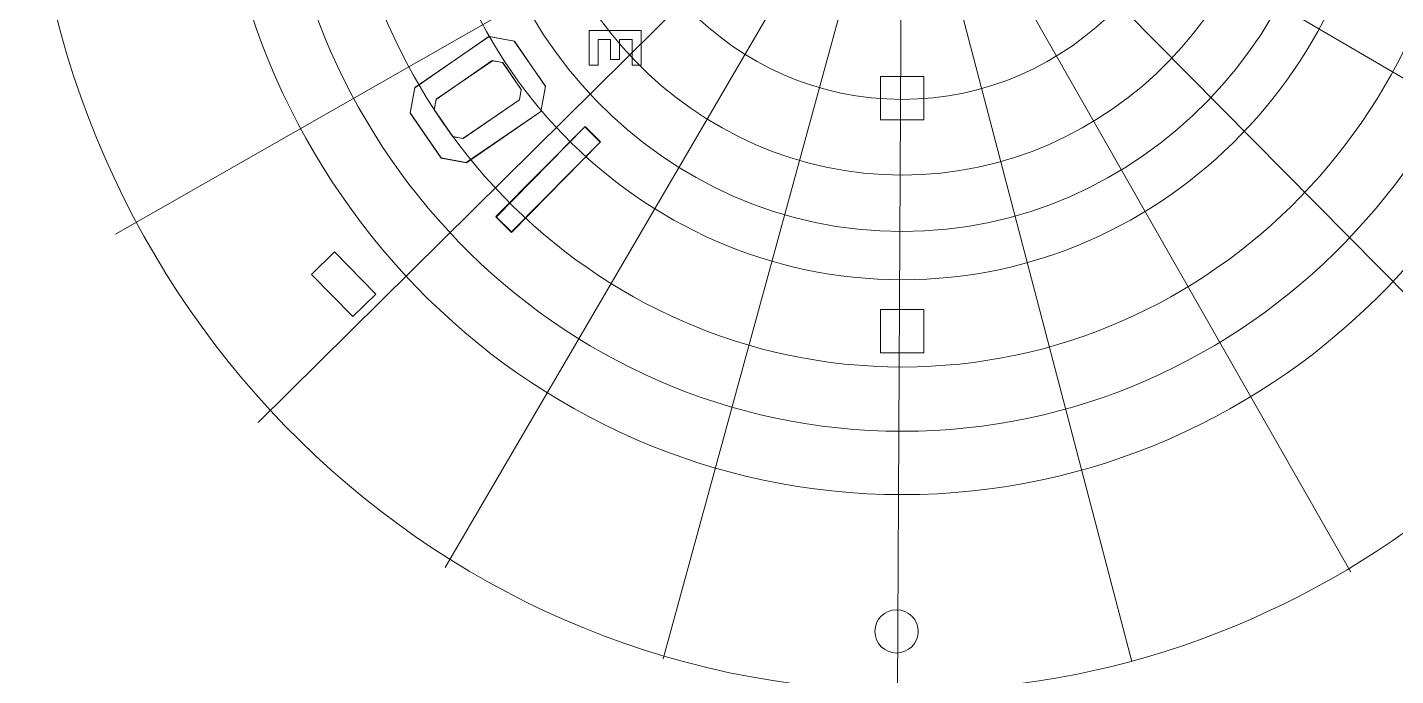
# Model space of a CAD drawing. Header units: millimetres. Extents: x -150 to 147, y -95 to 100.
# Drawn here: x -146 to -51.1, y -26.3 to 18.7 of the extents above; entities that cross this region are included whole.
import ezdxf

# ---------------------------------------------------------------- set-up
doc = ezdxf.new("R2010")
doc.units = ezdxf.units.MM
doc.header["$MEASUREMENT"] = 0
for name, color, linetype in [('cut', 7, 'Continuous'), ('cut light', 7, 'Continuous'), ('engrave', 7, 'Continuous')]:
    doc.layers.add(name, color=color, linetype=linetype)

msp = doc.modelspace()

# ---------------------------------------------------------------- linework, layer by layer
at = {"layer": 'cut', "lineweight": 0}
for major_axis, ratio in [((0, 44.8255), 0.9704298), ((0, 30.9619), 0.9689328)]:
    msp.add_ellipse((-85.3498, 35.5221), major_axis=major_axis, ratio=ratio, dxfattribs=at)
for points, knots in [([(-85.0188, 98.3721), (-56.4983, 98.3721), (-32.5493, 78.2244), (-25.8546, 50.9966), (-25.8546, 50.9966), (-25.8546, 50.9966), (-25.8546, 51.0068), (-25.8546, 51.0068), (-25.8546, 51.0068), (-25.8546, 51.0068), (-21.6503, 48.5068), (-21.6503, 48.5068), (-21.6503, 48.5068), (-21.6503, 48.5068), (-21.6503, 22.4442), (-21.6503, 22.4442), (-21.6503, 22.4442), (-21.6503, 22.4442), (-25.8776, 19.9442), (-25.8776, 19.9442), (-25.8776, 19.9442), (-25.8776, 19.9442), (-25.8776, 19.9502), (-25.8776, 19.9502), (-25.8776, 19.9502), (-32.6051, -7.2285), (-56.532, -27.3281), (-85.0188, -27.3281), (-85.0188, -27.3281), (-118.7251, -27.3281), (-146.0494, 0.8109), (-146.0494, 35.5219), (-146.0494, 35.5219), (-146.0494, 70.2331), (-118.7251, 98.3721), (-85.0188, 98.3721)], [0, 0, 0, 0, 0.1, 0.1, 0.1, 0.1, 0.2, 0.2, 0.2, 0.2, 0.3, 0.3, 0.3, 0.3, 0.4, 0.4, 0.4, 0.4, 0.5, 0.5, 0.5, 0.5, 0.6, 0.6, 0.6, 0.6, 0.7, 0.7, 0.7, 0.7, 0.8, 0.8, 0.8, 0.8, 1, 1, 1, 1]), ([(-86.8497, 12.3102), (-86.8497, 12.3102), (-83.8497, 12.3102), (-83.8497, 12.3102), (-83.8497, 12.3102), (-83.8497, 12.3102), (-83.8497, 15.3102), (-83.8497, 15.3102), (-83.8497, 15.3102), (-83.8497, 15.3102), (-86.8497, 15.3102), (-86.8497, 15.3102), (-86.8497, 15.3102), (-86.8497, 15.3102), (-86.8497, 12.3102), (-86.8497, 12.3102)], [0, 0, 0, 0, 0.2, 0.2, 0.2, 0.2, 0.4, 0.4, 0.4, 0.4, 0.6, 0.6, 0.6, 0.6, 1, 1, 1, 1]), ([(-86.8497, -3.8594), (-86.8497, -3.8594), (-83.8497, -3.8594), (-83.8497, -3.8594), (-83.8497, -3.8594), (-83.8497, -3.8594), (-83.8497, -0.8594), (-83.8497, -0.8594), (-83.8497, -0.8594), (-83.8497, -0.8594), (-86.8497, -0.8594), (-86.8497, -0.8594), (-86.8497, -0.8594), (-86.8497, -0.8594), (-86.8497, -3.8594), (-86.8497, -3.8594)], [0, 0, 0, 0, 0.2, 0.2, 0.2, 0.2, 0.4, 0.4, 0.4, 0.4, 0.6, 0.6, 0.6, 0.6, 1, 1, 1, 1])]:
    msp.add_open_spline(points, degree=3, knots=knots, dxfattribs=at)
at = {"layer": 'cut light', "color": 5, "lineweight": 0}
for points, knots in [([(-85.3498, -13.6948), (-59.0127, -13.6948), (-37.6621, 8.3403), (-37.6621, 35.522), (-37.6621, 35.522), (-37.6621, 62.7038), (-59.0127, 84.7388), (-85.3498, 84.7388), (-85.3498, 84.7388), (-111.687, 84.7388), (-133.0375, 62.7038), (-133.0375, 35.522), (-133.0375, 35.522), (-133.0375, 8.3403), (-111.687, -13.6948), (-85.3498, -13.6948)], [0, 0, 0, 0, 0.2, 0.2, 0.2, 0.2, 0.4, 0.4, 0.4, 0.4, 0.6, 0.6, 0.6, 0.6, 1, 1, 1, 1]), ([(-85.3498, -4.8429), (-63.7495, -4.8429), (-46.239, 13.2291), (-46.239, 35.522), (-46.239, 35.522), (-46.239, 57.815), (-63.7495, 75.8869), (-85.3498, 75.8869), (-85.3498, 75.8869), (-106.9501, 75.8869), (-124.4606, 57.815), (-124.4606, 35.522), (-124.4606, 35.522), (-124.4606, 13.2291), (-106.9501, -4.8429), (-85.3498, -4.8429)], [0, 0, 0, 0, 0.2, 0.2, 0.2, 0.2, 0.4, 0.4, 0.4, 0.4, 0.6, 0.6, 0.6, 0.6, 1, 1, 1, 1]), ([(-85.3498, 1.2118), (-66.9895, 1.2118), (-52.1056, 16.573), (-52.1056, 35.522), (-52.1056, 35.522), (-52.1056, 54.471), (-66.9895, 69.8322), (-85.3498, 69.8322), (-85.3498, 69.8322), (-103.7101, 69.8322), (-118.594, 54.471), (-118.594, 35.522), (-118.594, 35.522), (-118.594, 16.573), (-103.7101, 1.2118), (-85.3498, 1.2118)], [0, 0, 0, 0, 0.2, 0.2, 0.2, 0.2, 0.4, 0.4, 0.4, 0.4, 0.6, 0.6, 0.6, 0.6, 1, 1, 1, 1]), ([(-85.3498, 8.4776), (-70.8776, 8.4776), (-59.1456, 20.5857), (-59.1456, 35.522), (-59.1456, 35.522), (-59.1456, 50.4583), (-70.8776, 62.5664), (-85.3498, 62.5664), (-85.3498, 62.5664), (-99.822, 62.5664), (-111.554, 50.4583), (-111.554, 35.522), (-111.554, 35.522), (-111.554, 20.5857), (-99.822, 8.4776), (-85.3498, 8.4776)], [0, 0, 0, 0, 0.2, 0.2, 0.2, 0.2, 0.4, 0.4, 0.4, 0.4, 0.6, 0.6, 0.6, 0.6, 1, 1, 1, 1]), ([(-85.3498, 13.725), (-73.6856, 13.725), (-64.2299, 23.4839), (-64.2299, 35.522), (-64.2299, 35.522), (-64.2299, 47.5602), (-73.6856, 57.319), (-85.3498, 57.319), (-85.3498, 57.319), (-97.0139, 57.319), (-106.4696, 47.5602), (-106.4696, 35.522), (-106.4696, 35.522), (-106.4696, 23.4839), (-97.0139, 13.725), (-85.3498, 13.725)], [0, 0, 0, 0, 0.2, 0.2, 0.2, 0.2, 0.4, 0.4, 0.4, 0.4, 0.6, 0.6, 0.6, 0.6, 1, 1, 1, 1]), ([(-119.1678, 14.5483), (-119.1678, 14.5483), (-119.4944, 12.7987), (-119.4944, 12.7987), (-119.4944, 12.7987), (-119.4944, 12.7987), (-117.3469, 9.6635), (-117.3469, 9.6635), (-117.3469, 9.6635), (-117.3469, 9.6635), (-115.5973, 9.337), (-115.5973, 9.337), (-115.5973, 9.337), (-115.5973, 9.337), (-110.428, 12.8776), (-110.428, 12.8776), (-110.428, 12.8776), (-110.428, 12.8776), (-110.1015, 14.6272), (-110.1015, 14.6272), (-110.1015, 14.6272), (-110.1015, 14.6272), (-112.2489, 17.7624), (-112.2489, 17.7624), (-112.2489, 17.7624), (-112.2489, 17.7624), (-113.9985, 18.089), (-113.9985, 18.089), (-113.9985, 18.089), (-113.9985, 18.089), (-119.1678, 14.5483), (-119.1678, 14.5483)], [0, 0, 0, 0, 0.1111111, 0.1111111, 0.1111111, 0.1111111, 0.2222222, 0.2222222, 0.2222222, 0.2222222, 0.3333333, 0.3333333, 0.3333333, 0.3333333, 0.4444444, 0.4444444, 0.4444444, 0.4444444, 0.5555556, 0.5555556, 0.5555556, 0.5555556, 0.6666667, 0.6666667, 0.6666667, 0.6666667, 0.7777778, 0.7777778, 0.7777778, 0.7777778, 1, 1, 1, 1]), ([(-103.4587, 18.5107), (-103.4587, 18.5107), (-103.4587, 16.1014), (-103.4587, 16.1014), (-103.4587, 16.1014), (-103.4587, 16.1014), (-104.081, 16.1014), (-104.081, 16.1014), (-104.081, 16.1014), (-104.081, 16.1014), (-104.081, 17.8884), (-104.081, 17.8884), (-104.081, 17.8884), (-104.081, 17.8884), (-104.9568, 17.8884), (-104.9568, 17.8884), (-104.9568, 17.8884), (-104.9568, 17.8884), (-104.9568, 16.4948), (-104.9568, 16.4948), (-104.9568, 16.4948), (-104.9568, 16.4948), (-105.5791, 16.4948), (-105.5791, 16.4948), (-105.5791, 16.4948), (-105.5791, 16.4948), (-105.5791, 17.8884), (-105.5791, 17.8884), (-105.5791, 17.8884), (-105.5791, 17.8884), (-106.4541, 17.8884), (-106.4541, 17.8884), (-106.4541, 17.8884), (-106.4541, 17.8884), (-106.4541, 16.1014), (-106.4541, 16.1014), (-106.4541, 16.1014), (-106.4541, 16.1014), (-107.0764, 16.1014), (-107.0764, 16.1014), (-107.0764, 16.1014), (-107.0764, 16.1014), (-107.0764, 18.5107), (-107.0764, 18.5107), (-107.0764, 18.5107), (-107.0764, 18.5107), (-103.4587, 18.5107), (-103.4587, 18.5107)], [0, 0, 0, 0, 0.0769231, 0.0769231, 0.0769231, 0.0769231, 0.1538462, 0.1538462, 0.1538462, 0.1538462, 0.2307692, 0.2307692, 0.2307692, 0.2307692, 0.3076923, 0.3076923, 0.3076923, 0.3076923, 0.3846154, 0.3846154, 0.3846154, 0.3846154, 0.4615385, 0.4615385, 0.4615385, 0.4615385, 0.5384615, 0.5384615, 0.5384615, 0.5384615, 0.6153846, 0.6153846, 0.6153846, 0.6153846, 0.6923077, 0.6923077, 0.6923077, 0.6923077, 0.7692308, 0.7692308, 0.7692308, 0.7692308, 0.8461538, 0.8461538, 0.8461538, 0.8461538, 1, 1, 1, 1]), ([(-113.7729, 16.4126), (-113.7729, 16.4126), (-113.0659, 16.2812), (-113.0659, 16.2812), (-113.0659, 16.2812), (-113.0659, 16.2812), (-111.7778, 14.4016), (-111.7778, 14.4016), (-111.7778, 14.4016), (-111.7778, 14.4016), (-111.9093, 13.6926), (-111.9093, 13.6926), (-111.9093, 13.6926), (-111.9093, 13.6926), (-115.8229, 11.0133), (-115.8229, 11.0133), (-115.8229, 11.0133), (-115.8229, 11.0133), (-116.5319, 11.1447), (-116.5319, 11.1447), (-116.5319, 11.1447), (-116.5319, 11.1447), (-117.818, 13.0243), (-117.818, 13.0243), (-117.818, 13.0243), (-117.818, 13.0243), (-117.6865, 13.7333), (-117.6865, 13.7333), (-117.6865, 13.7333), (-117.6865, 13.7333), (-113.7729, 16.4126), (-113.7729, 16.4126)], [0, 0, 0, 0, 0.1111111, 0.1111111, 0.1111111, 0.1111111, 0.2222222, 0.2222222, 0.2222222, 0.2222222, 0.3333333, 0.3333333, 0.3333333, 0.3333333, 0.4444444, 0.4444444, 0.4444444, 0.4444444, 0.5555556, 0.5555556, 0.5555556, 0.5555556, 0.6666667, 0.6666667, 0.6666667, 0.6666667, 0.7777778, 0.7777778, 0.7777778, 0.7777778, 1, 1, 1, 1]), ([(-107.3768, 11.819), (-107.3768, 11.819), (-106.2999, 10.761), (-106.2999, 10.761), (-106.2999, 10.761), (-106.2999, 10.761), (-112.4527, 4.5001), (-112.4527, 4.5001), (-112.4527, 4.5001), (-112.4527, 4.5001), (-113.5297, 5.558), (-113.5297, 5.558), (-113.5297, 5.558), (-113.5297, 5.558), (-107.3768, 11.819), (-107.3768, 11.819)], [0, 0, 0, 0, 0.2, 0.2, 0.2, 0.2, 0.4, 0.4, 0.4, 0.4, 0.6, 0.6, 0.6, 0.6, 1, 1, 1, 1]), ([(-126.3411, 1.5853), (-126.3411, 1.5853), (-123.4761, -1.349), (-123.4761, -1.349), (-123.4761, -1.349), (-123.4761, -1.349), (-121.8669, 0.2221), (-121.8669, 0.2221), (-121.8669, 0.2221), (-121.8669, 0.2221), (-124.7319, 3.1564), (-124.7319, 3.1564), (-124.7319, 3.1564), (-124.7319, 3.1564), (-126.3411, 1.5853), (-126.3411, 1.5853)], [0, 0, 0, 0, 0.2, 0.2, 0.2, 0.2, 0.4, 0.4, 0.4, 0.4, 0.6, 0.6, 0.6, 0.6, 1, 1, 1, 1]), ([(-85.7392, -21.6855), (-84.9107, -21.6855), (-84.2392, -22.357), (-84.2392, -23.1855), (-84.2392, -23.1855), (-84.2392, -24.014), (-84.9107, -24.6855), (-85.7392, -24.6855), (-85.7392, -24.6855), (-86.5677, -24.6855), (-87.2392, -24.014), (-87.2392, -23.1855), (-87.2392, -23.1855), (-87.2392, -22.357), (-86.5677, -21.6855), (-85.7392, -21.6855)], [0, 0, 0, 0, 0.2, 0.2, 0.2, 0.2, 0.4, 0.4, 0.4, 0.4, 0.6, 0.6, 0.6, 0.6, 1, 1, 1, 1])]:
    msp.add_open_spline(points, degree=3, knots=knots, dxfattribs=at)
for points in [[(-85.3497, 35.522), (-85.3497, 35.522), (-139.9449, 4.3834), (-139.9449, 4.3834)], [(-85.3497, 35.522), (-85.3497, 35.522), (-130.0254, -8.6859), (-130.0254, -8.6859)], [(-85.3497, 35.522), (-85.3497, 35.522), (-117.0613, -18.7425), (-117.0613, -18.7425)], [(-85.3497, 35.522), (-85.3497, 35.522), (-101.9361, -25.101), (-101.9361, -25.101)], [(-85.3497, 35.522), (-85.3497, 35.522), (-85.6805, -27.3282), (-85.6805, -27.3282)], [(-85.3497, 35.522), (-85.3497, 35.522), (-69.4024, -25.2722), (-69.4024, -25.2722)], [(-85.3497, 35.522), (-85.3497, 35.522), (-54.2111, -19.0732), (-54.2111, -19.0732)], [(-85.3497, 35.522), (-85.3497, 35.522), (-41.1418, -9.1537), (-41.1418, -9.1537)], [(-85.3497, 35.522), (-85.3497, 35.522), (-31.0852, 3.8104), (-31.0852, 3.8104)]]:
    msp.add_open_spline(points, degree=3, dxfattribs=at)
at = {"layer": 'engrave', "color": 1, "lineweight": 0}
for points, knots in [([(-119.1729, 14.5201), (-119.1729, 14.5201), (-119.4909, 12.7676), (-119.4909, 12.7676), (-119.4909, 12.7676), (-119.4909, 12.7676), (-117.3267, 9.6439), (-117.3267, 9.6439), (-117.3267, 9.6439), (-117.3267, 9.6439), (-115.5743, 9.3259), (-115.5743, 9.3259), (-115.5743, 9.3259), (-115.5743, 9.3259), (-110.4227, 12.8949), (-110.4227, 12.8949), (-110.4227, 12.8949), (-110.4227, 12.8949), (-110.1047, 14.6474), (-110.1047, 14.6474), (-110.1047, 14.6474), (-110.1047, 14.6474), (-112.2689, 17.7711), (-112.2689, 17.7711), (-112.2689, 17.7711), (-112.2689, 17.7711), (-114.0213, 18.0891), (-114.0213, 18.0891), (-114.0213, 18.0891), (-114.0213, 18.0891), (-119.1729, 14.5201), (-119.1729, 14.5201)], [0, 0, 0, 0, 0.1111111, 0.1111111, 0.1111111, 0.1111111, 0.2222222, 0.2222222, 0.2222222, 0.2222222, 0.3333333, 0.3333333, 0.3333333, 0.3333333, 0.4444444, 0.4444444, 0.4444444, 0.4444444, 0.5555556, 0.5555556, 0.5555556, 0.5555556, 0.6666667, 0.6666667, 0.6666667, 0.6666667, 0.7777778, 0.7777778, 0.7777778, 0.7777778, 1, 1, 1, 1]), ([(-103.4587, 18.5107), (-103.4587, 18.5107), (-103.4587, 16.1014), (-103.4587, 16.1014), (-103.4587, 16.1014), (-103.4587, 16.1014), (-104.081, 16.1014), (-104.081, 16.1014), (-104.081, 16.1014), (-104.081, 16.1014), (-104.081, 17.8884), (-104.081, 17.8884), (-104.081, 17.8884), (-104.081, 17.8884), (-104.9568, 17.8884), (-104.9568, 17.8884), (-104.9568, 17.8884), (-104.9568, 17.8884), (-104.9568, 16.4948), (-104.9568, 16.4948), (-104.9568, 16.4948), (-104.9568, 16.4948), (-105.5791, 16.4948), (-105.5791, 16.4948), (-105.5791, 16.4948), (-105.5791, 16.4948), (-105.5791, 17.8884), (-105.5791, 17.8884), (-105.5791, 17.8884), (-105.5791, 17.8884), (-106.4541, 17.8884), (-106.4541, 17.8884), (-106.4541, 17.8884), (-106.4541, 17.8884), (-106.4541, 16.1014), (-106.4541, 16.1014), (-106.4541, 16.1014), (-106.4541, 16.1014), (-107.0764, 16.1014), (-107.0764, 16.1014), (-107.0764, 16.1014), (-107.0764, 16.1014), (-107.0764, 18.5107), (-107.0764, 18.5107), (-107.0764, 18.5107), (-107.0764, 18.5107), (-103.4587, 18.5107), (-103.4587, 18.5107)], [0, 0, 0, 0, 0.0769231, 0.0769231, 0.0769231, 0.0769231, 0.1538462, 0.1538462, 0.1538462, 0.1538462, 0.2307692, 0.2307692, 0.2307692, 0.2307692, 0.3076923, 0.3076923, 0.3076923, 0.3076923, 0.3846154, 0.3846154, 0.3846154, 0.3846154, 0.4615385, 0.4615385, 0.4615385, 0.4615385, 0.5384615, 0.5384615, 0.5384615, 0.5384615, 0.6153846, 0.6153846, 0.6153846, 0.6153846, 0.6923077, 0.6923077, 0.6923077, 0.6923077, 0.7692308, 0.7692308, 0.7692308, 0.7692308, 0.8461538, 0.8461538, 0.8461538, 0.8461538, 1, 1, 1, 1]), ([(-113.7868, 16.4131), (-113.7868, 16.4131), (-113.0774, 16.2843), (-113.0774, 16.2843), (-113.0774, 16.2843), (-113.0774, 16.2843), (-111.7796, 14.4111), (-111.7796, 14.4111), (-111.7796, 14.4111), (-111.7796, 14.4111), (-111.9095, 13.7033), (-111.9095, 13.7033), (-111.9095, 13.7033), (-111.9095, 13.7033), (-115.8088, 11.0018), (-115.8088, 11.0018), (-115.8088, 11.0018), (-115.8088, 11.0018), (-116.517, 11.1289), (-116.517, 11.1289), (-116.517, 11.1289), (-116.517, 11.1289), (-117.8148, 13.0022), (-117.8148, 13.0022), (-117.8148, 13.0022), (-117.8148, 13.0022), (-117.6861, 13.7116), (-117.6861, 13.7116), (-117.6861, 13.7116), (-117.6861, 13.7116), (-113.7868, 16.4131), (-113.7868, 16.4131)], [0, 0, 0, 0, 0.1111111, 0.1111111, 0.1111111, 0.1111111, 0.2222222, 0.2222222, 0.2222222, 0.2222222, 0.3333333, 0.3333333, 0.3333333, 0.3333333, 0.4444444, 0.4444444, 0.4444444, 0.4444444, 0.5555556, 0.5555556, 0.5555556, 0.5555556, 0.6666667, 0.6666667, 0.6666667, 0.6666667, 0.7777778, 0.7777778, 0.7777778, 0.7777778, 1, 1, 1, 1]), ([(-107.3546, 11.8484), (-107.3546, 11.8484), (-106.2805, 10.7853), (-106.2805, 10.7853), (-106.2805, 10.7853), (-106.2805, 10.7853), (-112.4609, 4.5407), (-112.4609, 4.5407), (-112.4609, 4.5407), (-112.4609, 4.5407), (-113.535, 5.6038), (-113.535, 5.6038), (-113.535, 5.6038), (-113.535, 5.6038), (-107.3546, 11.8484), (-107.3546, 11.8484)], [0, 0, 0, 0, 0.2, 0.2, 0.2, 0.2, 0.4, 0.4, 0.4, 0.4, 0.6, 0.6, 0.6, 0.6, 1, 1, 1, 1])]:
    msp.add_open_spline(points, degree=3, knots=knots, dxfattribs=at)

doc.saveas('drawing.dxf')
